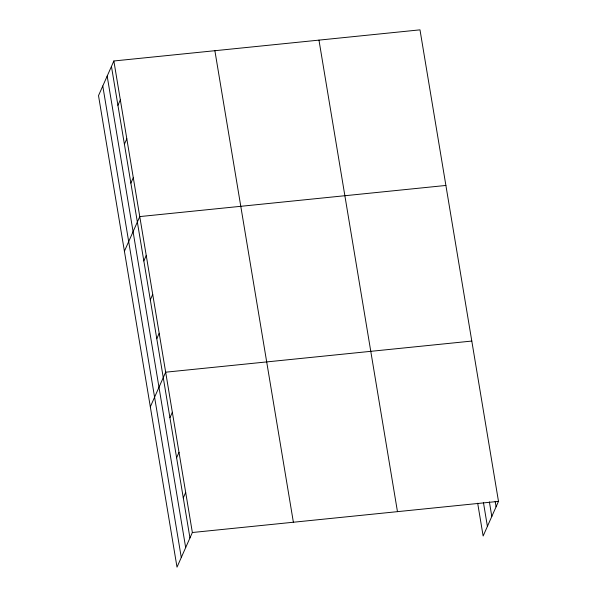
<?xml version="1.0" encoding="UTF-8"?>
<svg xmlns="http://www.w3.org/2000/svg" width="597" height="597" viewBox="0 0 597 597"><rect width="100%" height="100%" fill="white"/><g stroke="black" fill="none" stroke-linecap="round" stroke-linejoin="round"><path stroke-width="0.9" d="M113.863 60.984L98.512 95.624L177.01 567.15L192.361 532.509L113.863 60.984L419.989 29.85L498.488 501.376L483.137 536.016L477.682 503.226M117.922 105.333L120.34 99.886M124.4 144.235L126.81 138.788M130.877 183.13L133.288 177.682M124.415 251.225L139.765 216.584L445.892 185.451M143.825 260.934L146.243 255.486M150.302 299.836L152.72 294.388M156.78 338.738L159.198 333.29M150.317 406.833L165.667 372.192L471.802 341.059M169.929 417.713L172.346 412.273M176.6 457.795L179.018 452.347M183.272 497.876L185.689 492.428M192.361 532.509L498.488 501.376M495.167 501.361L496.077 506.823M489.383 501.883L491.809 516.457M483.466 502.696L487.406 526.382M318.97 40.126L397.468 511.651M214.883 50.708L293.381 522.233M111.445 66.431L189.95 537.957M107.176 76.065L185.674 547.591M102.781 85.99L181.279 557.516"/></g></svg>
